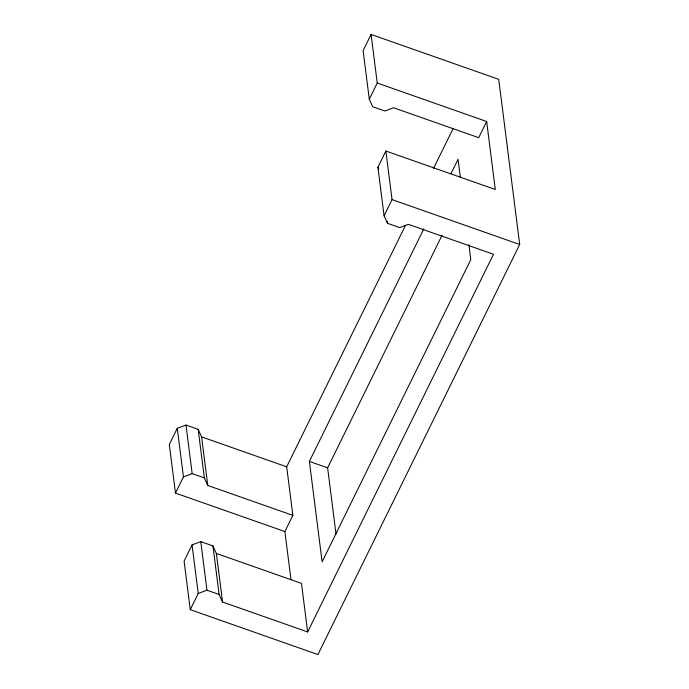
<?xml version="1.0" encoding="UTF-8"?>
<svg xmlns="http://www.w3.org/2000/svg" width="689" height="689" viewBox="0 0 689 689"><rect width="100%" height="100%" fill="white"/><g stroke="black" fill="none" stroke-linecap="round" stroke-linejoin="round"><path stroke-width="1.03" d="M284.884 531.563L292.851 515.372L207.751 485.444L201.584 436.878L198.165 429.342L186.004 425.07L177.271 428.325L169.305 444.508L175.471 493.083L284.884 531.563L290.956 579.38M371.087 34.45L363.12 50.633L369.287 99.207L372.706 106.743L384.867 111.015L393.6 107.76L478.7 137.688L486.667 121.505L377.245 83.025L371.087 34.45L498.733 79.338L519.695 244.483L317.913 654.55L190.267 609.662L184.101 561.087L192.067 544.896L200.8 541.64L212.953 545.921L216.38 553.448L222.547 602.022L307.647 631.951L493.488 254.267L408.388 224.338L399.654 227.594L387.502 223.322L384.074 215.786L377.916 167.212L385.874 151.029L495.296 189.501L486.667 121.505M175.471 493.083L183.438 476.9L177.271 428.325M369.287 99.207L377.245 83.025M190.267 609.662L198.225 593.47L192.067 544.896M384.074 215.786L392.041 199.595L385.874 151.029M292.851 515.372L286.684 466.806L405.52 225.312M433.562 168.323L453.043 128.722M468.899 244.698L470.794 259.65L322.116 561.802L309.378 461.415L423.856 228.774M450.933 173.749L458.056 159.262L460.364 177.417M336.017 534.044L327.619 467.831L442.097 235.182M183.438 476.9L192.171 473.636L204.332 477.916L207.751 485.444M198.225 593.47L206.958 590.215L219.119 594.486L222.547 602.022M392.041 199.595L519.695 244.483M309.378 461.415L327.619 467.831M201.584 436.878L286.684 466.806M216.38 553.448L301.481 583.376L307.647 631.951M377.916 167.212L378.769 169.098M387.235 221.203L387.502 223.322M198.165 429.342L204.332 477.916M212.953 545.921L219.119 594.486M186.004 425.07L192.171 473.636M200.8 541.64L206.958 590.215"/></g></svg>
